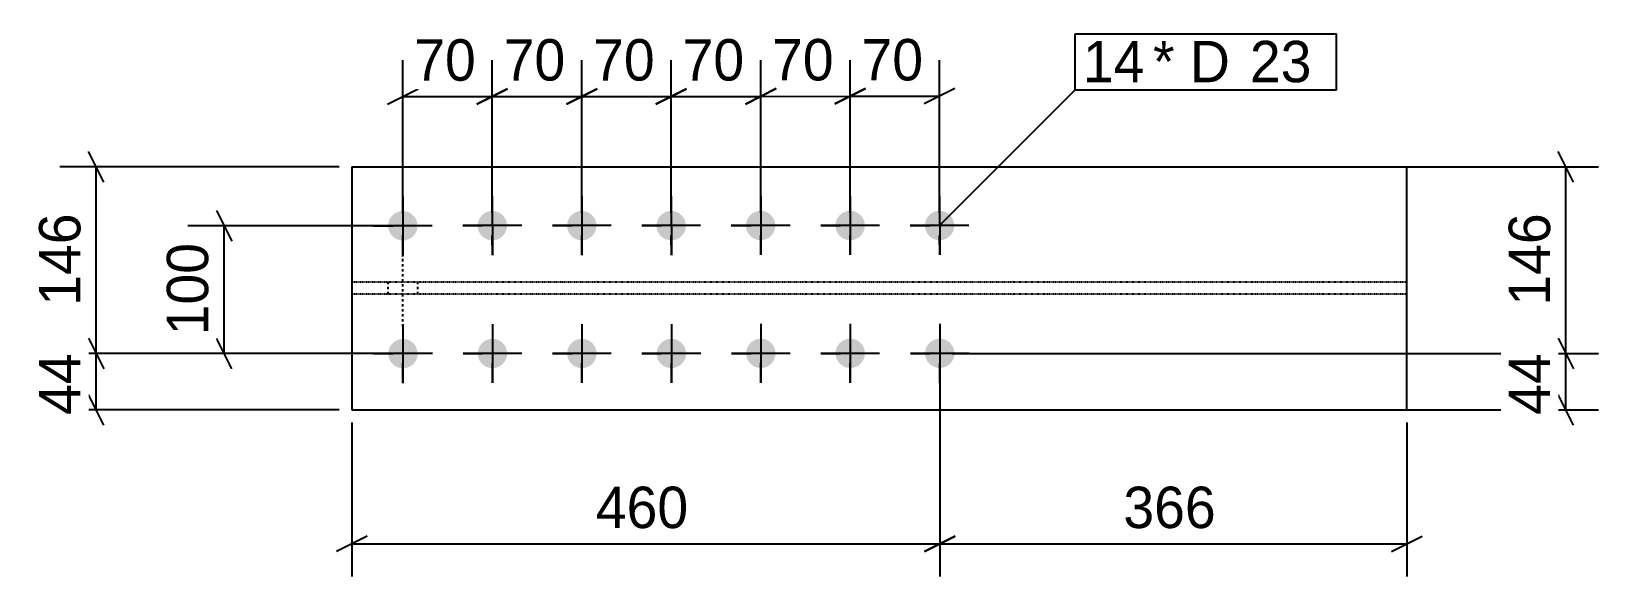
# Model space of a CAD drawing. Header units: millimetres. Extents: x 26 to 7760, y 32 to 1058.
# Drawn here: x 26 to 1252, y 32 to 459 of the extents above.
import ezdxf

# ---------------------------------------------------------------- set-up
doc = ezdxf.new("R2010")
doc.units = ezdxf.units.MM
doc.linetypes.add('DXK_LINE_DOT2', pattern=[3.9198, 1.9599, -1.9599])
doc.linetypes.add('DXK_LINE_DOT4', pattern=[0.9408, 0.4704, -0.4704])
doc.styles.add('Comic Sans MS', font='COMIC.TTF', dxfattribs={"height": 0.2})

msp = doc.modelspace()

# ---------------------------------------------------------------- hatches: boundary and pattern name
at = {"linetype": 'Continuous'}
for points in [[(316.3, 295, -1), (316.3, 318, -1)], [(386.3, 295.1, -1), (386.3, 318.1, -1)], [(456.3, 295.1, -1), (456.3, 318.1, -1)], [(526.3, 295.1, -1), (526.3, 318.1, -1)], [(596.3, 295.2, -1), (596.3, 318.2, -1)], [(666.3, 295.2, -1), (666.3, 318.2, -1)], [(736.3, 295.2, -1), (736.3, 318.2, -1)], [(316.4, 195, -1), (316.4, 218, -1)], [(386.4, 195.1, -1), (386.4, 218.1, -1)], [(456.4, 195.1, -1), (456.4, 218.1, -1)], [(526.4, 195.1, -1), (526.4, 218.1, -1)], [(596.4, 195.2, -1), (596.4, 218.2, -1)], [(666.4, 195.2, -1), (666.4, 218.2, -1)], [(736.4, 195.2, -1), (736.4, 218.2, -1)]]:
    msp.add_hatch(color=3, dxfattribs=at).paths.add_polyline_path(points)

# ---------------------------------------------------------------- linework, layer by layer
at = {"color": 7, "linetype": 'Continuous'}
for p, q in [((1046.8, 412.8), (1046.8, 456.8)), ((276.4, 352.6), (276.4, 162.6)), ((276.4, 352.6), (1101.9, 352.6)), ((1101.9, 162.6), (1101.9, 352.6)), ((276.4, 162.6), (1101.9, 162.6))]:
    msp.add_line(p, q, dxfattribs=at)
at = {"color": 8, "linetype": 'Continuous'}
for p, q in [((316.3, 316.5), (316.3, 436)), ((386.3, 316.6), (386.3, 436.1)), ((456.3, 316.6), (456.3, 436.1)), ((526.3, 316.6), (526.3, 436.1)), ((596.3, 316.7), (596.3, 436.1)), ((666.3, 316.7), (666.3, 436.2)), ((736.3, 316.7), (736.3, 436.2)), ((304.3, 401.6), (328.3, 413.6)), ((374.3, 401.6), (398.3, 413.7)), ((444.3, 401.7), (468.3, 413.7)), ((514.3, 401.7), (538.3, 413.7)), ((584.3, 401.7), (608.3, 413.8)), ((654.3, 401.8), (678.3, 413.8)), ((666.3, 407.8), (736.3, 407.8)), ((748.3, 413.8), (724.3, 401.8)), ((82.4, 340.6), (70.4, 364.6)), ((1232.4, 340.6), (1220.4, 364.6)), ((266.4, 352.6), (48, 352.6)), ((76.4, 206.5), (76.4, 352.6)), ((746.4, 352.6), (1252, 352.6)), ((1226.4, 206.7), (1226.4, 352.6)), ((170.4, 318.5), (182.4, 294.5)), ((306.3, 306.5), (148, 306.5)), ((176.4, 206.5), (176.4, 306.5)), ((70.4, 218.5), (82.4, 194.5)), ((70.4, 218.5), (82.4, 194.5)), ((182.4, 194.5), (170.4, 218.5)), ((1220.4, 218.7), (1232.4, 194.7)), ((1220.4, 218.7), (1232.4, 194.7)), ((306.4, 206.5), (48, 206.5)), ((306.4, 206.5), (48, 206.5)), ((76.4, 162.6), (76.4, 206.5)), ((306.4, 206.5), (148, 206.5)), ((736.4, 196.7), (736.4, 32)), ((736.4, 196.7), (736.4, 32)), ((746.4, 206.7), (1252, 206.7)), ((746.4, 206.7), (1252, 206.7)), ((1226.4, 162.6), (1226.4, 206.7)), ((82.4, 150.6), (70.4, 174.6)), ((1232.4, 150.6), (1220.4, 174.6)), ((266.4, 162.6), (48, 162.6)), ((746.4, 162.6), (1252, 162.6)), ((276.4, 152.6), (276.4, 32)), ((1101.9, 152.6), (1101.9, 32)), ((288.4, 63.6), (264.4, 51.6)), ((748.4, 63.6), (724.4, 51.6)), ((724.4, 51.6), (748.4, 63.6)), ((1089.9, 51.6), (1113.9, 63.6)), ((276.4, 57.6), (736.4, 57.6)), ((736.4, 57.6), (1101.9, 57.6))]:
    msp.add_line(p, q, dxfattribs=at)
at = {"color": 3, "linetype": 'Continuous'}
for p, q in [((316.3, 329.5), (316.4, 283.5)), ((316.3, 329.5), (316.3, 314.2)), ((386.3, 329.6), (386.4, 283.6)), ((386.3, 329.6), (386.3, 314.2)), ((456.3, 329.6), (456.4, 283.6)), ((456.3, 329.6), (456.3, 314.3)), ((526.3, 329.6), (526.4, 283.6)), ((526.3, 329.6), (526.3, 314.3)), ((596.3, 329.7), (596.4, 283.7)), ((596.3, 329.7), (596.3, 314.3)), ((666.3, 329.7), (666.4, 283.7)), ((666.3, 329.7), (666.3, 314.4)), ((736.3, 329.7), (736.4, 283.7)), ((736.3, 329.7), (736.3, 314.4)), ((479.3, 306.6), (433.3, 306.6)), ((479.3, 306.6), (464, 306.6)), ((549.3, 306.6), (503.3, 306.6)), ((503.3, 306.6), (518.7, 306.6)), ((549.3, 306.6), (534, 306.6)), ((619.3, 306.7), (573.3, 306.7)), ((573.3, 306.7), (588.7, 306.7)), ((619.3, 306.7), (604, 306.7)), ((689.3, 306.7), (643.3, 306.7)), ((643.3, 306.7), (658.7, 306.7)), ((689.3, 306.7), (674, 306.7)), ((759.3, 306.7), (713.3, 306.7)), ((713.3, 306.7), (728.7, 306.7)), ((759.3, 306.7), (744, 306.7)), ((339.3, 306.5), (293.3, 306.5)), ((293.3, 306.5), (308.7, 306.5)), ((316.4, 283.5), (316.3, 298.9)), ((339.3, 306.5), (324, 306.5)), ((409.3, 306.6), (363.3, 306.6)), ((363.3, 306.6), (378.7, 306.6)), ((386.4, 283.6), (386.3, 298.9)), ((409.3, 306.6), (394, 306.6)), ((433.3, 306.6), (448.7, 306.6)), ((456.4, 283.6), (456.3, 298.9)), ((526.4, 283.6), (526.3, 299)), ((596.4, 283.7), (596.3, 299)), ((666.4, 283.7), (666.3, 299)), ((736.4, 283.7), (736.3, 299)), ((316.4, 229.5), (316.4, 183.5)), ((316.4, 229.5), (316.4, 214.2)), ((386.4, 229.6), (386.4, 183.6)), ((386.4, 229.6), (386.4, 214.2)), ((456.4, 229.6), (456.4, 183.6)), ((456.4, 229.6), (456.4, 214.3)), ((526.4, 229.6), (526.4, 183.6)), ((526.4, 229.6), (526.4, 214.3)), ((596.4, 229.7), (596.4, 183.7)), ((596.4, 229.7), (596.4, 214.3)), ((666.4, 229.7), (666.4, 183.7)), ((666.4, 229.7), (666.4, 214.4)), ((736.4, 229.7), (736.4, 183.7)), ((736.4, 229.7), (736.4, 214.4)), ((339.4, 206.5), (293.4, 206.5)), ((293.4, 206.5), (308.7, 206.5)), ((316.4, 183.5), (316.4, 198.9)), ((339.4, 206.5), (324.1, 206.5)), ((409.4, 206.6), (363.4, 206.6)), ((363.4, 206.6), (378.7, 206.6)), ((386.4, 183.6), (386.4, 198.9)), ((409.4, 206.6), (394.1, 206.6)), ((479.4, 206.6), (433.4, 206.6)), ((433.4, 206.6), (448.7, 206.6)), ((456.4, 183.6), (456.4, 198.9)), ((479.4, 206.6), (464.1, 206.6)), ((549.4, 206.6), (503.4, 206.6)), ((503.4, 206.6), (518.7, 206.6)), ((526.4, 183.6), (526.4, 199)), ((549.4, 206.6), (534.1, 206.6)), ((619.4, 206.7), (573.4, 206.7)), ((573.4, 206.7), (588.7, 206.7)), ((596.4, 183.7), (596.4, 199)), ((619.4, 206.7), (604.1, 206.7)), ((689.4, 206.7), (643.4, 206.7)), ((643.4, 206.7), (658.7, 206.7)), ((666.4, 183.7), (666.4, 199)), ((689.4, 206.7), (674.1, 206.7)), ((759.4, 206.7), (713.4, 206.7)), ((713.4, 206.7), (728.7, 206.7)), ((736.4, 183.7), (736.4, 199)), ((759.4, 206.7), (744.1, 206.7))]:
    msp.add_line(p, q, dxfattribs=at)
at = {"color": 3, "linetype": 'DXK_LINE_DOT2'}
for p, q in [((316.4, 227.6), (316.4, 290.8)), ((316.4, 227.6), (316.4, 290.8)), ((316.4, 227.6), (316.4, 290.8)), ((316.4, 227.6), (316.4, 290.8)), ((316.4, 227.6), (316.4, 290.8)), ((304.9, 252.9), (304.9, 262.3)), ((304.9, 252.9), (304.9, 262.3)), ((304.9, 252.9), (304.9, 262.3)), ((304.9, 252.9), (304.9, 262.3)), ((304.9, 252.9), (304.9, 262.3)), ((327.9, 252.9), (327.9, 262.3)), ((327.9, 252.9), (327.9, 262.3)), ((327.9, 252.9), (327.9, 262.3)), ((327.9, 252.9), (327.9, 262.3)), ((327.9, 252.9), (327.9, 262.3))]:
    msp.add_line(p, q, dxfattribs=at)
at = {"color": 7, "linetype": 'DXK_LINE_DOT4'}
for p, q in [((1101.9, 262.3), (276.4, 262.3)), ((1101.9, 252.9), (276.4, 252.9))]:
    msp.add_line(p, q, dxfattribs=at)

# ---------------------------------------------------------------- wipeouts: each hides what was drawn before it
at = {"color": 0}
for points in [[(893.7, 418.8), (893.7, 450.8), (848.4, 450.8), (848.4, 418.8)], [(969.5, 418.8), (969.5, 450.8), (903.3, 450.8), (903.3, 418.8)], [(1031.2, 418.8), (1031.2, 450.8), (979.1, 450.8), (979.1, 418.8)]]:
    msp.add_wipeout(points, dxfattribs=at)

# ---------------------------------------------------------------- next in the draw order: wipeouts: each hides what was drawn before it
for points in [[(733.8, 413.8), (733.7, 458.6), (668.8, 458.6), (668.8, 413.8)], [(893.7, 418.8), (893.7, 450.8), (848.4, 450.8), (848.4, 418.8)], [(969.5, 418.8), (969.5, 450.8), (903.3, 450.8), (903.3, 418.8)], [(1031.2, 418.8), (1031.2, 450.8), (979.1, 450.8), (979.1, 418.8)], [(70.4, 321.6), (25.6, 321.6), (25.6, 237.5), (70.4, 237.5)], [(1220.4, 321.7), (1175.6, 321.7), (1175.6, 237.6), (1220.4, 237.6)], [(170.4, 298.5), (125.6, 298.5), (125.6, 214.4), (170.4, 214.4)], [(70.4, 217), (25.6, 217), (25.6, 152.1), (70.4, 152.1)], [(1220.4, 217.1), (1175.6, 217.1), (1175.6, 152.2), (1220.4, 152.2)], [(551.9, 63.6), (551.9, 108.4), (460.9, 108.4), (460.9, 63.6)], [(964.7, 63.6), (964.7, 108.4), (873.7, 108.4), (873.7, 63.6)]]:
    msp.add_wipeout(points, dxfattribs=at)

# ---------------------------------------------------------------- next in the draw order: linework, layer by layer
at = {"color": 7, "linetype": 'Continuous'}
for p, q in [((842.4, 456.8), (1046.8, 456.8)), ((842.4, 412.8), (842.4, 456.8)), ((736.3, 306.7), (842.4, 412.8)), ((842.4, 412.8), (1046.8, 412.8))]:
    msp.add_line(p, q, dxfattribs=at)
at = {"color": 8, "linetype": 'Continuous'}
for p, q in [((666.3, 316.7), (666.3, 436.2)), ((596.3, 407.7), (666.3, 407.8)), ((678.3, 413.8), (654.3, 401.8))]:
    msp.add_line(p, q, dxfattribs=at)

# ---------------------------------------------------------------- next in the draw order: texts
at = {"color": 3, "style": 'Comic Sans MS'}
for s, rotation, p in [('70', 0.0286, (675.2, 420.2)), ('146', 90.0002, (64, 243.9)), ('146', 90.0002, (1214, 244)), ('100', 90.0289, (164, 220.8)), ('44', 90.0002, (64, 158.5)), ('44', 90.0002, (1214, 158.6))]:
    msp.add_text(s, height=32.38, rotation=rotation, dxfattribs=at).set_placement(p)
for s, p in [('14', (848.4, 418.8)), ('* D', (903.3, 418.8)), ('23', (979.1, 418.8)), ('460', (467.3, 70)), ('366', (880.1, 70))]:
    msp.add_text(s, height=32.38, dxfattribs=at).set_placement(p)

# ---------------------------------------------------------------- next in the draw order: wipeouts: each hides what was drawn before it
at = {"color": 0}
msp.add_wipeout([(663.8, 413.8), (663.7, 458.6), (598.8, 458.6), (598.8, 413.8)], dxfattribs=at)

# ---------------------------------------------------------------- next in the draw order: linework, layer by layer
at = {"color": 8, "linetype": 'Continuous'}
for p, q in [((596.3, 316.7), (596.3, 436.1)), ((526.3, 407.7), (596.3, 407.7)), ((608.3, 413.8), (584.3, 401.7))]:
    msp.add_line(p, q, dxfattribs=at)

# ---------------------------------------------------------------- next in the draw order: texts
at = {"color": 3, "style": 'Comic Sans MS'}
msp.add_text('70', height=32.38, rotation=0.0286, dxfattribs=at).set_placement((605.2, 420.2))

# ---------------------------------------------------------------- next in the draw order: wipeouts: each hides what was drawn before it
at = {"color": 0}
msp.add_wipeout([(593.8, 413.8), (593.7, 458.6), (528.8, 458.5), (528.8, 413.7)], dxfattribs=at)

# ---------------------------------------------------------------- next in the draw order: linework, layer by layer
at = {"color": 8, "linetype": 'Continuous'}
for p, q in [((526.3, 316.6), (526.3, 436.1)), ((456.3, 407.7), (526.3, 407.7)), ((538.3, 413.7), (514.3, 401.7))]:
    msp.add_line(p, q, dxfattribs=at)

# ---------------------------------------------------------------- next in the draw order: texts
at = {"color": 3, "style": 'Comic Sans MS'}
msp.add_text('70', height=32.38, rotation=0.0286, dxfattribs=at).set_placement((535.2, 420.1))

# ---------------------------------------------------------------- next in the draw order: wipeouts: each hides what was drawn before it
at = {"color": 0}
msp.add_wipeout([(523.8, 413.7), (523.7, 458.5), (458.8, 458.5), (458.8, 413.7)], dxfattribs=at)

# ---------------------------------------------------------------- next in the draw order: linework, layer by layer
at = {"color": 8, "linetype": 'Continuous'}
for p, q in [((456.3, 316.6), (456.3, 436.1)), ((386.3, 407.7), (456.3, 407.7)), ((468.3, 413.7), (444.3, 401.7))]:
    msp.add_line(p, q, dxfattribs=at)

# ---------------------------------------------------------------- next in the draw order: texts
at = {"color": 3, "style": 'Comic Sans MS'}
msp.add_text('70', height=32.38, rotation=0.0286, dxfattribs=at).set_placement((465.2, 420.1))

# ---------------------------------------------------------------- next in the draw order: wipeouts: each hides what was drawn before it
at = {"color": 0}
msp.add_wipeout([(453.8, 413.7), (453.7, 458.5), (388.8, 458.5), (388.8, 413.7)], dxfattribs=at)

# ---------------------------------------------------------------- next in the draw order: linework, layer by layer
at = {"color": 8, "linetype": 'Continuous'}
for p, q in [((386.3, 316.6), (386.3, 436.1)), ((316.3, 407.6), (386.3, 407.7)), ((398.3, 413.7), (374.3, 401.6))]:
    msp.add_line(p, q, dxfattribs=at)

# ---------------------------------------------------------------- next in the draw order: texts
at = {"color": 3, "style": 'Comic Sans MS'}
msp.add_text('70', height=32.38, rotation=0.0286, dxfattribs=at).set_placement((395.2, 420.1))

# ---------------------------------------------------------------- next in the draw order: wipeouts: each hides what was drawn before it
at = {"color": 0}
msp.add_wipeout([(383.8, 413.7), (383.7, 458.5), (318.8, 458.4), (318.8, 413.6)], dxfattribs=at)

# ---------------------------------------------------------------- next in the draw order: texts
at = {"color": 3, "style": 'Comic Sans MS'}
msp.add_text('70', height=32.38, rotation=0.0286, dxfattribs=at).set_placement((325.2, 420))

doc.saveas('drawing.dxf')
